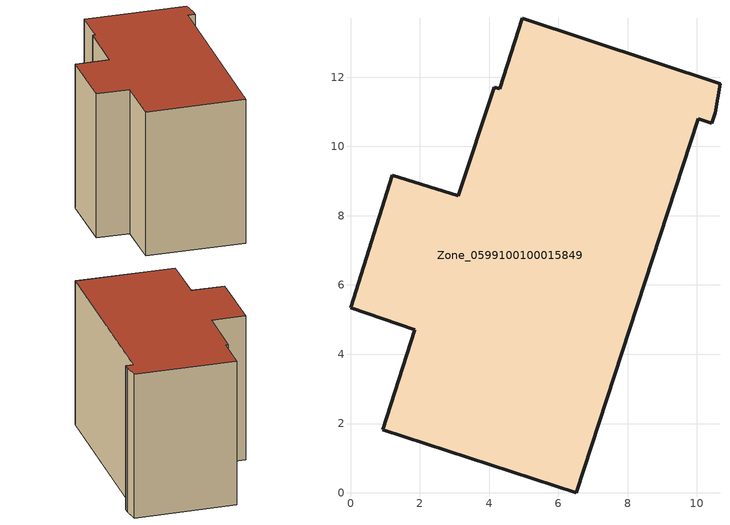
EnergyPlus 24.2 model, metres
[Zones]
Zone_0599100100015849
 floor ground (C_G): 0.93,1.82 1.85,4.71 0,5.34 1.21,9.17 3.12,8.57 4.15,11.71 4.31,11.67 4.96,13.7 10.67,11.81 10.53,10.98 10.43,10.66 10.04,10.79 6.51,0 z0
 wall outside (C_F): 1.85,4.71 0.93,1.82 6.51,0 10.04,10.79 10.43,10.66 10.53,10.98 10.67,11.81 4.96,13.7 4.31,11.67 4.15,11.71 3.12,8.57 1.21,9.17 0,5.34 1.85,4.71 z0:8.99
 roof outside (C_R): 10.67,11.81 4.96,13.7 4.31,11.67 4.15,11.71 3.12,8.57 1.21,9.17 0,5.34 1.85,4.71 0.93,1.82 6.51,0 10.04,10.79 10.43,10.66 10.53,10.98 z8.99
[BUILDING]
Pand.0599100100015849: North Axis=0; Terrain=City; Loads Convergence Tolerance Value=0.04; Temperature Convergence Tolerance Value=0.4; Solar Distribution=FullExterior; Maximum Number of Warmup Days=25; Minimum Number of Warmup Days=1
[Site:Location]
Rotterdam.The.Hague.AP_ZH_NLD Design_Conditions: Latitude=51.96; Longitude=4.45; Time Zone=1; Elevation=-4.5
[SITE:GROUNDTEMPERATURE:BUILDINGSURFACE]
18, 18, 18, 18, 18, 18, 18, 18, 18, 18, 18, 18
[MATERIAL] Thermal Absorptance=0.9; Solar Absorptance=0.7; Visible Absorptance=0.7
Name | Roughness | Thickness | Conductivity | Density | Specific Heat
G.TC.2015-2018 | MediumSmooth | 0.15 | 0.0428571 | 540 | 1210
F.TC.2015-2018 | Rough | 0.3 | 0.0666667 | 1920 | 840
R.TC.2015-2018 | MediumRough | 0.2 | 0.0333333 | 1500 | 1000
[CONSTRUCTION]
C_G: G.TC.2015-2018
C_F: F.TC.2015-2018
C_R: R.TC.2015-2018
[ZONE]
Zone_0599100100015849: Type=1; Multiplier=1; Ceiling Height=Autocalculate; Volume=Autocalculate; Floor Area=autocalculate; Part of Total Floor Area=Yes
[ZONEINFILTRATION:DESIGNFLOWRATE]
Infil_Zone_0599100100015849: Zone or ZoneList or Space or SpaceList=Zone_0599100100015849; Schedule=AlwaysOn; Design Flow Rate Calculation Method=Flow/Area; Flow Rate per Floor Area=0.0015; Constant Term Coefficient=1; Temperature Term Coefficient=0; Velocity Term Coefficient=0; Velocity Squared Term Coefficient=0
[HVACTEMPLATE:ZONE:IDEALLOADSAIRSYSTEM]
Zone_0599100100015849: Maximum Heating Supply Air Temperature=50; Minimum Cooling Supply Air Temperature=13; Maximum Heating Supply Air Humidity Ratio=0.0156; Minimum Cooling Supply Air Humidity Ratio=0.0077; Heating Limit=NoLimit; Cooling Limit=NoLimit; Dehumidification Control Type=ConstantSensibleHeatRatio; Cooling Sensible Heat Ratio=0.7; Dehumidification Setpoint=60; Humidification Control Type=None; Humidification Setpoint=30; Outdoor Air Method=None; Outdoor Air Flow Rate per Person=0.00944; Outdoor Air Flow Rate per Zone Floor Area=0; Outdoor Air Flow Rate per Zone=0; Demand Controlled Ventilation Type=None; Outdoor Air Economizer Type=NoEconomizer; Heat Recovery Type=None; Sensible Heat Recovery Effectiveness=0.7; Latent Heat Recovery Effectiveness=0.65
[ZONECONTROL:THERMOSTAT]
ThermostatControl_Zone_0599100100015849: Zone or ZoneList=Zone_0599100100015849; Control Type Schedule=DualSetpointControlType; Control 1=Thermostat_Zone_0599100100015849; Temperature Difference Between Cutout And Setpoint=0
[THERMOSTATSETPOINT:DUALSETPOINT]
Thermostat_Zone_0599100100015849: Heating Setpoint Temperature Schedule=HeatingSetpoint_Zone_0599100100015849; Cooling Setpoint Temperature Schedule=CoolingSetpoint_Zone_0599100100015849
[SCHEDULE:COMPACT]
HeatingSetpoint_Zone_0599100100015849: Through: 12/31, For: AllDays, Until: 24:00, 21
CoolingSetpoint_Zone_0599100100015849: Through: 12/31, For: AllDays, Until: 24:00, 24
DualSetpointControlType: Through: 12/31, For: AllDays, Until: 24:00, 4
AlwaysOn: Through: 12/31, For: AllDays, Until: 24:00, 1
